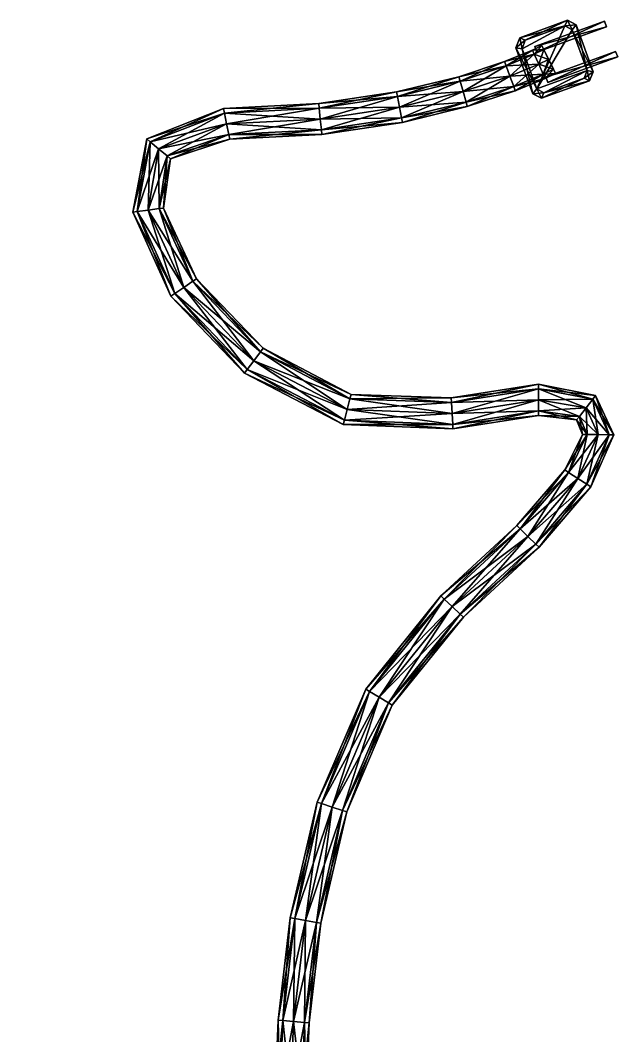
# Model space of a CAD drawing. Extents: x -44 to 141, y -39 to 592.
# Drawn here: x -44 to 141.4, y 276.7 to 592.2 of the extents above; entities that cross this region are included whole.
import ezdxf

# ---------------------------------------------------------------- set-up
doc = ezdxf.new("R2010")
doc.units = 0
doc.layers.add('BADY', color=250, linetype='CONTINUOUS')
doc.layers.add('I', color=52, linetype='CONTINUOUS')

msp = doc.modelspace()

# ---------------------------------------------------------------- meshes
at = {"layer": 'BADY', "color": 250}
mesh = msp.add_polyface(dxfattribs=at)
corners = [(118.804787, 251.713287, -68.586411), (115.38662, 255.115753, -68.586411), (111.423515, 252.918198, -48.591156), (109.996712, 256.295135, -68.586411), (106.316963, 254.035583, -48.591167), (67.313789, 256.295135, -68.586411), (65.877892, 254.035583, -48.591167), (12.67416, 256.295135, -68.586411), (14.110687, 254.035583, -48.591167), (-30.003281, 256.295135, -68.586403), (-26.323189, 254.035583, -48.591167), (-35.389717, 255.115753, -68.586403), (-31.426453, 252.918198, -48.591156), (64.327026, 251.642975, -38.837402), (15.601357, 251.642975, -38.837402), (-22.45686, 251.642975, -38.837402), (119.19883, 260.202698, -72.010864), (122.789856, 256.679871, -72.010864), (124.045502, 251.06604, -72.010864), (113.536362, 261.423767, -72.010864), (68.695015, 261.423767, -72.010864), (122.789856, 256.679871, -68.586441), (119.19883, 260.202698, -68.586441), (113.536362, 261.423767, -68.586441), (68.695015, 261.423767, -68.586441), (11.292322, 261.423767, -72.010864), (11.292322, 261.423767, -68.586441), (-33.543274, 261.423767, -72.010864), (-33.543274, 261.423767, -68.586441), (-39.202087, 260.202698, -72.010864), (-39.202087, 260.202698, -68.586441), (-42.79071, 256.679871, -72.010864), (-42.79071, 256.679871, -68.586441), (-44.045502, 251.066055, -68.586441), (124.045502, 251.066055, -68.586441), (115.711853, 584.009888, -55.498222), (115.711853, 584.009888, -63.691963), (116.344589, 582.271484, -63.691963), (116.344589, 582.271484, -55.498222), (138.011948, 590.157715, -55.498222), (137.379211, 591.896179, -55.498222), (138.011948, 590.157715, -63.691963), (137.379211, 591.896179, -63.691963), (119.13205, 574.612976, -55.498222), (119.13205, 574.612976, -63.691959), (119.764786, 572.874512, -63.691963), (119.764786, 572.874512, -55.498222), (141.432144, 580.760803, -55.498222), (140.799408, 582.499268, -55.498222), (141.432144, 580.760803, -63.691963), (140.799408, 582.499268, -63.691963)]
mesh.append_faces([[corners[k] for k in face] for face in [(1, 4, 2), (3, 6, 4), (5, 8, 6), (7, 10, 8), (9, 12, 10), (17, 22, 21), (16, 23, 22), (19, 24, 23), (20, 26, 24), (25, 28, 26), (27, 30, 28), (29, 32, 30), (31, 33, 32), (35, 37, 38), (35, 39, 40), (38, 41, 39), (37, 42, 41), (36, 40, 42), (43, 45, 46), (43, 47, 48), (46, 49, 47), (45, 50, 49), (44, 48, 50)]], dxfattribs={"vtx0": -1})
mesh.append_faces([[corners[k] for k in face] for face in [(34, 22, 23), (34, 23, 24)]], dxfattribs={"vtx0": -1, "vtx2": -1})
mesh.append_faces([[corners[k] for k in face] for face in [(39, 41, 40), (47, 49, 48)]], dxfattribs={"vtx1": -1})
mesh.append_faces([[corners[k] for k in face] for face in [(19, 16, 18), (20, 19, 18)]], dxfattribs={"vtx1": -1, "vtx2": -1})
mesh.append_faces([[corners[k] for k in face] for face in [(0, 1, 2), (1, 3, 4), (3, 5, 6), (5, 7, 8), (7, 9, 10), (9, 11, 12), (4, 6, 13), (6, 8, 14), (8, 10, 15), (16, 17, 18), (18, 17, 21), (17, 16, 22), (16, 19, 23), (19, 20, 24), (20, 25, 26), (25, 27, 28), (27, 29, 30), (29, 31, 32), (34, 21, 22), (35, 36, 37), (35, 38, 39), (38, 37, 41), (37, 36, 42), (36, 35, 40), (41, 42, 40), (43, 44, 45), (43, 46, 47), (46, 45, 49), (45, 44, 50), (44, 43, 48), (49, 50, 48)]], dxfattribs={"vtx2": -1})
at = {"layer": 'I', "color": 52}
mesh = msp.add_polyface(dxfattribs=at)
corners = [(93.4179, 570, -64.389893), (92.476967, 573.277222, -62.976288), (106.764313, 578.011169, -62.976288), (107.951347, 574.814819, -64.389893), (92.086868, 574.635925, -59.56665), (106.272179, 579.336365, -59.56665), (92.476967, 573.277222, -56.157013), (106.764313, 578.011169, -56.157013), (93.4179, 570, -54.743408), (107.951347, 574.814819, -54.743408), (94.358833, 566.722778, -56.157009), (109.138382, 571.618469, -56.157013), (94.748932, 565.364075, -59.566647), (109.630516, 570.293274, -59.56665), (94.358833, 566.722778, -62.976284), (109.138382, 571.618469, -62.976288), (115.537712, 581.631287, -62.976288), (116.929237, 578.518494, -64.389893), (114.960808, 582.921814, -59.56665), (115.537712, 581.631287, -56.157013), (116.929237, 578.518494, -54.743408), (118.320763, 575.405701, -56.157013), (118.897667, 574.115173, -59.56665), (118.320763, 575.405701, -62.976288), (118.518425, 583.070923, -62.976288), (117.904175, 584.344116, -59.56665), (118.518417, 583.070923, -56.157013), (125.052094, 590.450806, -52.674412), (112.727676, 585.965088, -52.674412), (111.776993, 583.271912, -52.674412), (125.863876, 592.156311, -54.306816), (111.033234, 586.758362, -54.306816), (118.553947, 569.622192, -52.674408), (116.295067, 570.858643, -52.674412), (115.059196, 569.313171, -54.30682), (117.74395, 567.917358, -54.306824), (109.851051, 583.622437, -54.306824), (125.863876, 592.156311, -65.034119), (111.033234, 586.758362, -65.034119), (115.059196, 569.313171, -65.034119), (117.74395, 567.917358, -65.034119), (109.851051, 583.622437, -65.034119), (125.052094, 590.450806, -66.666534), (112.727676, 585.965088, -66.666534), (116.295067, 570.858643, -66.666534), (111.776993, 583.271912, -66.666534)]
mesh.append_faces([[corners[k] for k in face] for face in [(0, 2, 3), (1, 5, 2), (4, 7, 5), (6, 9, 7), (8, 11, 9), (10, 13, 11), (12, 15, 13), (14, 3, 15), (3, 16, 17), (2, 18, 16), (5, 19, 18), (7, 20, 19), (9, 21, 20), (11, 22, 21), (13, 23, 22), (15, 17, 23), (28, 30, 31), (32, 34, 35), (33, 36, 34), (29, 31, 36), (31, 37, 38), (35, 39, 40), (34, 41, 39), (36, 38, 41), (38, 42, 43), (39, 45, 44), (41, 43, 45)]], dxfattribs={"vtx0": -1})
mesh.append_faces([[corners[k] for k in face] for face in [(0, 1, 2), (1, 4, 5), (4, 6, 7), (6, 8, 9), (8, 10, 11), (10, 12, 13), (12, 14, 15), (14, 0, 3), (3, 2, 16), (2, 5, 18), (5, 7, 19), (7, 9, 20), (9, 11, 21), (11, 13, 22), (13, 15, 23), (15, 3, 17), (17, 16, 24), (16, 18, 25), (18, 19, 26), (27, 28, 29), (32, 33, 34), (33, 29, 36), (29, 28, 31), (35, 34, 39), (34, 36, 41), (36, 31, 38), (40, 39, 44), (39, 41, 45), (41, 38, 43), (45, 43, 42)]], dxfattribs={"vtx2": -1})
mesh = msp.add_polyface(dxfattribs=at)
corners = [(116.929237, 578.518494, -64.389893), (118.518425, 583.070923, -62.976288), (120, 580, -64.389893), (115.537712, 581.631287, -62.976288), (117.904175, 584.344116, -59.56665), (114.960808, 582.921814, -59.56665), (118.518417, 583.070923, -56.157013), (115.537712, 581.631287, -56.157013), (116.929237, 578.518494, -54.743408), (120, 580, -54.743408), (118.320763, 575.405701, -56.157013), (121.481575, 576.929077, -56.157013), (118.897667, 574.115173, -59.56665), (122.095825, 575.655884, -59.56665), (118.320763, 575.405701, -62.976288), (121.481583, 576.929077, -62.976288), (125.052094, 590.450806, -52.674412), (111.776993, 583.271912, -52.674412), (116.295067, 570.858643, -52.674412), (127.312737, 589.182068, -52.674412), (131.912704, 576.543762, -52.674412), (118.553947, 569.622192, -52.674408), (130.986145, 574.147156, -52.674412), (112.727676, 585.965088, -52.674412), (125.863876, 592.156311, -54.306816), (128.550217, 590.723022, -54.306816), (133.852753, 576.154419, -54.306824), (132.704285, 573.362427, -54.306824), (117.74395, 567.917358, -54.306824), (111.033234, 586.758362, -54.306816), (125.863876, 592.156311, -65.034119), (128.550217, 590.723022, -65.034119), (133.852753, 576.154419, -65.034119), (132.704285, 573.362427, -65.034119), (117.74395, 567.917358, -65.034119), (111.033234, 586.758362, -65.034119), (125.052094, 590.450806, -66.666534), (127.312737, 589.182068, -66.666534), (131.912704, 576.543762, -66.666534), (130.986145, 574.147156, -66.666534), (118.553947, 569.622192, -66.666534), (116.295067, 570.858643, -66.666534), (111.776993, 583.271912, -66.666534)]
mesh.append_faces([[corners[k] for k in face] for face in [(0, 1, 2), (3, 4, 1), (5, 6, 4), (7, 9, 6), (8, 11, 9), (10, 13, 11), (12, 15, 13), (14, 2, 15), (20, 21, 22), (16, 25, 24), (19, 26, 25), (20, 27, 26), (22, 28, 27), (24, 31, 30), (25, 32, 31), (26, 33, 32), (27, 34, 33), (30, 37, 36), (31, 38, 37), (32, 39, 38), (33, 40, 39), (34, 41, 40)]], dxfattribs={"vtx0": -1})
mesh.append_faces([[corners[k] for k in face] for face in [(16, 17, 18), (20, 18, 21), (41, 36, 37), (41, 37, 38)]], dxfattribs={"vtx0": -1, "vtx2": -1})
mesh.append_faces([[corners[k] for k in face] for face in [(13, 15, 11), (39, 40, 38)]], dxfattribs={"vtx1": -1})
mesh.append_faces([[corners[k] for k in face] for face in [(4, 6, 11), (1, 4, 11), (2, 1, 11), (15, 2, 11), (19, 16, 18), (20, 19, 18), (41, 42, 36), (40, 41, 38)]], dxfattribs={"vtx1": -1, "vtx2": -1})
mesh.append_faces([[corners[k] for k in face] for face in [(7, 8, 9), (8, 10, 11), (10, 12, 13), (12, 14, 15), (14, 0, 2), (6, 9, 11), (23, 16, 24), (16, 19, 25), (19, 20, 26), (20, 22, 27), (22, 21, 28), (29, 24, 30), (24, 25, 31), (25, 26, 32), (26, 27, 33), (27, 28, 34), (35, 30, 36), (30, 31, 37), (31, 32, 38), (32, 33, 39), (33, 34, 40)]], dxfattribs={"vtx2": -1})
mesh = msp.add_polyface(dxfattribs=at)
corners = [(58.31675, 474.540802, -56.157001), (31.383411, 490.250244, -59.566643), (30.534058, 489.12027, -56.157005), (58.680351, 475.90683, -59.566639), (30.534054, 489.12027, -62.97628), (28.485374, 486.394714, -64.389885), (26.436691, 483.669159, -62.97628), (3.881123, 507.228149, -62.97628), (25.587334, 482.539185, -59.566639), (26.436691, 483.669159, -56.157005), (3.881123, 507.228149, -56.157005), (28.485374, 486.394714, -54.743401), (6.700584, 509.145538, -54.743401), (9.52005, 511.062927, -56.157005), (10.688961, 511.857849, -59.566643), (9.520046, 511.062927, -62.97628), (6.700584, 509.145538, -64.389885), (20, 560, -64.389893), (19.317886, 563.340698, -62.976284), (48.749619, 564.874084, -62.976284), (49.090649, 561.481506, -64.389893), (19.035088, 564.725769, -59.566647), (48.608234, 566.280579, -59.566647), (19.317883, 563.340698, -56.157009), (48.749619, 564.874084, -56.157009), (20, 560, -54.743404), (49.090649, 561.481506, -54.743404), (20.682114, 556.659302, -56.157009), (49.431679, 558.088928, -56.157009), (20.964912, 555.274231, -59.566647), (49.573063, 556.682434, -59.566647), (20.682117, 556.659302, -62.976284), (49.431679, 558.088928, -62.976284), (73.021873, 568.53064, -62.976284), (73.680473, 565.185181, -64.389893), (72.748825, 569.917603, -59.56665), (73.021873, 568.53064, -56.157009), (73.680473, 565.185181, -54.743404), (74.339073, 561.839722, -56.157009), (74.612122, 560.452759, -59.566647), (74.339073, 561.839722, -62.976284), (92.476967, 573.277222, -62.976288), (93.4179, 570, -64.389893), (92.086868, 574.635925, -59.56665), (92.476967, 573.277222, -56.157013), (93.4179, 570, -54.743408), (94.358833, 566.722778, -56.157009), (94.748932, 565.364075, -59.566647), (94.358833, 566.722778, -62.976284)]
mesh.append_faces([[corners[k] for k in face] for face in [(0, 1, 2), (3, 4, 1), (17, 19, 20), (18, 22, 19), (21, 24, 22), (23, 26, 24), (25, 28, 26), (27, 30, 28), (29, 32, 30), (31, 20, 32), (20, 33, 34), (19, 35, 33), (22, 36, 35), (24, 37, 36), (26, 38, 37), (28, 39, 38), (30, 40, 39), (32, 34, 40), (34, 41, 42), (33, 43, 41), (35, 44, 43), (36, 45, 44), (37, 46, 45), (38, 47, 46), (39, 48, 47), (40, 42, 48)]], dxfattribs={"vtx0": -1})
mesh.append_faces([[corners[k] for k in face] for face in [(5, 6, 7), (8, 9, 10), (9, 11, 12), (11, 2, 13), (2, 1, 14), (1, 4, 15), (4, 5, 16), (17, 18, 19), (18, 21, 22), (21, 23, 24), (23, 25, 26), (25, 27, 28), (27, 29, 30), (29, 31, 32), (31, 17, 20), (20, 19, 33), (19, 22, 35), (22, 24, 36), (24, 26, 37), (26, 28, 38), (28, 30, 39), (30, 32, 40), (32, 20, 34), (34, 33, 41), (33, 35, 43), (35, 36, 44), (36, 37, 45), (37, 38, 46), (38, 39, 47), (39, 40, 48), (40, 34, 42)]], dxfattribs={"vtx2": -1})
mesh = msp.add_polyface(dxfattribs=at)
corners = [(28.485374, 486.394714, -64.389885), (3.881123, 507.228149, -62.97628), (6.700584, 509.145538, -64.389885), (26.436691, 483.669159, -62.97628), (25.587334, 482.539185, -59.566639), (2.712212, 506.433228, -59.566643), (3.881123, 507.228149, -56.157005), (26.436691, 483.669159, -56.157005), (6.700584, 509.145538, -54.743401), (28.485374, 486.394714, -54.743401), (9.52005, 511.062927, -56.157005), (30.534058, 489.12027, -56.157005), (10.688961, 511.857849, -59.566643), (31.383411, 490.250244, -59.566643), (9.520046, 511.062927, -62.97628), (30.534054, 489.12027, -62.97628), (-7.731438, 532.752014, -62.976284), (-4.350998, 533.197388, -64.389885), (-9.132927, 532.567383, -59.566647), (-7.731438, 532.752014, -56.157009), (-4.350998, 533.197388, -54.743404), (-0.970566, 533.642761, -56.157009), (0.430923, 533.827393, -59.566647), (-0.970566, 533.642761, -62.976284), (-3.72718, 554.429443, -62.976284), (-1.105743, 552.249146, -64.389893), (-4.814003, 555.333374, -59.566647), (-3.72718, 554.429443, -56.157009), (-1.105743, 552.249146, -54.743404), (1.515701, 550.068848, -56.157009), (2.60252, 549.164917, -59.566647), (1.515701, 550.068848, -62.976284), (19.317886, 563.340698, -62.976284), (20, 560, -64.389893), (19.035088, 564.725769, -59.566647), (19.317883, 563.340698, -56.157009), (20, 560, -54.743404), (20.682114, 556.659302, -56.157009), (20.964912, 555.274231, -59.566647), (20.682117, 556.659302, -62.976284)]
mesh.append_faces([[corners[k] for k in face] for face in [(0, 1, 2), (3, 5, 1), (4, 6, 5), (7, 8, 6), (9, 10, 8), (11, 12, 10), (13, 14, 12), (15, 2, 14), (2, 16, 17), (1, 18, 16), (5, 19, 18), (6, 20, 19), (8, 21, 20), (10, 22, 21), (12, 23, 22), (14, 17, 23), (17, 24, 25), (16, 26, 24), (18, 27, 26), (19, 28, 27), (20, 29, 28), (21, 30, 29), (22, 31, 30), (23, 25, 31), (25, 32, 33), (24, 34, 32), (26, 35, 34), (27, 36, 35), (28, 37, 36), (29, 38, 37), (30, 39, 38), (31, 33, 39)]], dxfattribs={"vtx0": -1})
mesh.append_faces([[corners[k] for k in face] for face in [(3, 4, 5), (2, 1, 16), (1, 5, 18), (5, 6, 19), (6, 8, 20), (8, 10, 21), (10, 12, 22), (12, 14, 23), (14, 2, 17), (17, 16, 24), (16, 18, 26), (18, 19, 27), (19, 20, 28), (20, 21, 29), (21, 22, 30), (22, 23, 31), (23, 17, 25), (25, 24, 32), (24, 26, 34), (26, 27, 35), (27, 28, 36), (28, 29, 37), (29, 30, 38), (30, 31, 39), (31, 25, 33)]], dxfattribs={"vtx2": -1})
mesh = msp.add_polyface(dxfattribs=at)
corners = [(90, 410, -64.389877), (111.124107, 434.155731, -62.976273), (113.580521, 431.791046, -64.389877), (87.509338, 412.328583, -62.976273), (110.105713, 435.136108, -59.566635), (86.476738, 413.293976, -59.566635), (111.124107, 434.155731, -56.156998), (87.509338, 412.328583, -56.156998), (113.580521, 431.791046, -54.743393), (126.163803, 451.687836, -62.976276), (124.975578, 452.453583, -59.566639), (126.163803, 451.687836, -56.157001), (129.029831, 449.84079, -54.743397), (116.036934, 429.426361, -56.156998), (131.895859, 447.993744, -56.157001), (116.036934, 429.426361, -62.976273), (129.029831, 449.84079, -64.389877), (116.833, 474.228851, -64.389885), (116.821144, 470.819214, -62.976276), (90.201157, 466.596283, -62.976276), (90, 470, -64.389885), (116.816223, 469.40564, -59.566639), (90.284561, 465.18515, -59.566639), (116.821144, 470.819214, -56.157001), (90.201157, 466.596283, -56.157001), (116.833, 474.228851, -54.743397), (90, 470, -54.743397), (116.844856, 477.638489, -56.157001), (89.798843, 473.403717, -56.157001), (116.849777, 479.052063, -59.566639), (89.715439, 474.81485, -59.566639), (116.844856, 477.638489, -62.976276), (89.798843, 473.403717, -62.976276), (56.562706, 467.950958, -62.976276), (57.439728, 471.24588, -64.389885), (56.199104, 466.58493, -59.566639), (56.56271, 467.950958, -56.157001), (57.439728, 471.24588, -54.743397), (58.31675, 474.540802, -56.157001), (58.680351, 475.90683, -59.566639), (58.316746, 474.540802, -62.976276), (26.436691, 483.669159, -62.97628), (28.485374, 486.394714, -64.389885), (25.587334, 482.539185, -59.566639), (26.436691, 483.669159, -56.157005), (28.485374, 486.394714, -54.743401), (30.534058, 489.12027, -56.157005), (31.383411, 490.250244, -59.566643), (30.534054, 489.12027, -62.97628)]
mesh.append_faces([[corners[k] for k in face] for face in [(0, 1, 2), (3, 4, 1), (5, 6, 4), (7, 8, 6), (4, 11, 10), (17, 19, 20), (18, 22, 19), (21, 24, 22), (23, 26, 24), (25, 28, 26), (27, 30, 28), (29, 32, 30), (31, 20, 32), (20, 33, 34), (19, 35, 33), (22, 36, 35), (24, 37, 36), (26, 38, 37), (28, 39, 38), (30, 40, 39), (32, 34, 40), (34, 41, 42), (33, 43, 41), (35, 44, 43), (36, 45, 44), (37, 46, 45), (40, 42, 48)]], dxfattribs={"vtx0": -1})
mesh.append_faces([[corners[k] for k in face] for face in [(2, 1, 9), (1, 4, 10), (4, 6, 11), (6, 8, 12), (8, 13, 14), (15, 2, 16), (17, 18, 19), (18, 21, 22), (21, 23, 24), (23, 25, 26), (25, 27, 28), (27, 29, 30), (29, 31, 32), (31, 17, 20), (20, 19, 33), (19, 22, 35), (22, 24, 36), (24, 26, 37), (26, 28, 38), (28, 30, 39), (30, 32, 40), (32, 20, 34), (34, 33, 41), (33, 35, 43), (35, 36, 44), (36, 37, 45), (37, 38, 46), (38, 39, 47), (39, 40, 48), (40, 34, 42)]], dxfattribs={"vtx2": -1})
mesh = msp.add_polyface(dxfattribs=at)
corners = [(113.580521, 431.791046, -64.389877), (126.163803, 451.687836, -62.976276), (129.029831, 449.84079, -64.389877), (111.124107, 434.155731, -62.976273), (124.975578, 452.453583, -59.566639), (111.124107, 434.155731, -56.156998), (129.029831, 449.84079, -54.743397), (126.163803, 451.687836, -56.157001), (113.580521, 431.791046, -54.743393), (131.895859, 447.993744, -56.157001), (116.036934, 429.426361, -56.156998), (117.055328, 428.445984, -59.566635), (133.084076, 447.227997, -59.566639), (116.036934, 429.426361, -62.976273), (131.895859, 447.993744, -62.976276), (131.962646, 463.446716, -62.976276), (135.372177, 463.417908, -64.389885), (130.549103, 463.458679, -59.566639), (131.962646, 463.446716, -56.157001), (135.372177, 463.417908, -54.743397), (138.781708, 463.389099, -56.157001), (140.195251, 463.377136, -59.566639), (138.781708, 463.389099, -62.976276), (129.549469, 469.091125, -62.976276), (131.631821, 471.791046, -64.389885), (128.686142, 467.971802, -59.566639), (129.549469, 469.091125, -56.157001), (131.631821, 471.791046, -54.743408), (133.714172, 474.490967, -56.157001), (134.577499, 475.610291, -59.566639), (133.714172, 474.490967, -62.976276), (116.821144, 470.819214, -62.976276), (116.833, 474.228851, -64.389885), (116.816223, 469.40564, -59.566639), (116.821144, 470.819214, -56.157001), (116.833, 474.228851, -54.743397), (116.844856, 477.638489, -56.157001), (116.849777, 479.052063, -59.566639), (116.844856, 477.638489, -62.976276)]
mesh.append_faces([[corners[k] for k in face] for face in [(0, 1, 2), (3, 4, 1), (5, 6, 7), (8, 9, 6), (10, 12, 9), (11, 14, 12), (13, 2, 14), (2, 15, 16), (1, 17, 15), (4, 18, 17), (7, 19, 18), (6, 20, 19), (9, 21, 20), (12, 22, 21), (14, 16, 22), (16, 23, 24), (15, 25, 23), (17, 26, 25), (18, 27, 26), (19, 28, 27), (20, 29, 28), (21, 30, 29), (22, 24, 30), (24, 31, 32), (23, 33, 31), (25, 34, 33), (26, 35, 34), (27, 36, 35), (28, 37, 36), (29, 38, 37), (30, 32, 38)]], dxfattribs={"vtx0": -1})
mesh.append_faces([[corners[k] for k in face] for face in [(10, 11, 12), (11, 13, 14), (2, 1, 15), (1, 4, 17), (4, 7, 18), (7, 6, 19), (6, 9, 20), (9, 12, 21), (12, 14, 22), (14, 2, 16), (16, 15, 23), (15, 17, 25), (17, 18, 26), (18, 19, 27), (19, 20, 28), (20, 21, 29), (21, 22, 30), (22, 16, 24), (24, 23, 31), (23, 25, 33), (25, 26, 34), (26, 27, 35), (27, 28, 36), (28, 29, 37), (29, 30, 38), (30, 24, 32)]], dxfattribs={"vtx2": -1})
mesh = msp.add_polyface(dxfattribs=at)
corners = [(44.509342, 312.436584, -64.38987), (41.150791, 313.024658, -62.976265), (49.511288, 348.763123, -62.976265), (52.751816, 347.702606, -64.38987), (39.758377, 313.268463, -59.566628), (48.167805, 349.202789, -59.566628), (41.150791, 313.024658, -56.15699), (49.511288, 348.763123, -56.15699), (44.509342, 312.436584, -54.743385), (52.751816, 347.702606, -54.743385), (55.992344, 346.64209, -56.15699), (47.867893, 311.848511, -56.15699), (57.335827, 346.202423, -59.566628), (49.260307, 311.604706, -59.566628), (55.992344, 346.64209, -62.976265), (47.867893, 311.848511, -62.976265), (64.400475, 383.641205, -62.976269), (67.323471, 381.885712, -64.389877), (63.188637, 384.369019, -59.566631), (64.400475, 383.641205, -56.156994), (67.323471, 381.885712, -54.743389), (70.246468, 380.130219, -56.156994), (71.458305, 379.402405, -59.566631), (70.246468, 380.130219, -62.976269), (87.509338, 412.328583, -62.976273), (90, 410, -64.389877), (86.476738, 413.293976, -59.566635), (87.509338, 412.328583, -56.156998), (90, 410, -54.743393), (92.490662, 407.671417, -56.156998), (93.523262, 406.706024, -59.566635), (92.490662, 407.671417, -62.976273), (111.124107, 434.155731, -62.976273), (110.105713, 435.136108, -59.566635), (111.124107, 434.155731, -56.156998), (113.580521, 431.791046, -54.743393), (116.036934, 429.426361, -56.156998), (117.055328, 428.445984, -59.566635), (116.036934, 429.426361, -62.976273), (113.580521, 431.791046, -64.389877)]
mesh.append_faces([[corners[k] for k in face] for face in [(0, 2, 3), (1, 5, 2), (4, 7, 5), (6, 9, 7), (8, 10, 9), (11, 12, 10), (13, 14, 12), (15, 3, 14), (3, 16, 17), (2, 18, 16), (5, 19, 18), (7, 20, 19), (9, 21, 20), (10, 22, 21), (12, 23, 22), (14, 17, 23), (17, 24, 25), (16, 26, 24), (18, 27, 26), (19, 28, 27), (20, 29, 28), (21, 30, 29), (22, 31, 30), (23, 25, 31), (28, 36, 35), (29, 37, 36), (30, 38, 37), (31, 39, 38)]], dxfattribs={"vtx0": -1})
mesh.append_faces([[corners[k] for k in face] for face in [(0, 1, 2), (1, 4, 5), (4, 6, 7), (6, 8, 9), (15, 0, 3), (3, 2, 16), (2, 5, 18), (5, 7, 19), (7, 9, 20), (9, 10, 21), (10, 12, 22), (12, 14, 23), (14, 3, 17), (17, 16, 24), (16, 18, 26), (18, 19, 27), (19, 20, 28), (20, 21, 29), (21, 22, 30), (22, 23, 31), (23, 17, 25), (25, 24, 32), (24, 26, 33), (26, 27, 34), (27, 28, 35), (28, 29, 36), (29, 30, 37), (30, 31, 38), (31, 25, 39)]], dxfattribs={"vtx2": -1})
mesh = msp.add_polyface(dxfattribs=at)
corners = [(43.409458, 250.036026, -56.156982), (40, 250, -54.743378), (36.590542, 249.963974, -56.156982), (35.177025, 249.949036, -59.56662), (36.590542, 249.963974, -62.976257), (40, 250, -64.389862), (43.409458, 250.036026, -62.976257), (44.822975, 250.050964, -59.56662), (36.49987, 258.650421, -62.976257), (39.909138, 258.599365, -64.389862), (35.086433, 258.6716, -59.56662), (36.49987, 258.650421, -56.156982), (39.909138, 258.599365, -54.743378), (43.318405, 258.548309, -56.156982), (44.731842, 258.52713, -59.56662), (43.318405, 258.548309, -62.976257), (37.421284, 281.341919, -62.976261), (40.820351, 281.073517, -64.389862), (36.012074, 281.453217, -59.566624), (37.421284, 281.341919, -56.156986), (40.820351, 281.073517, -54.743382), (44.219418, 280.805115, -56.156986), (45.628628, 280.693817, -59.566624), (44.219418, 280.805115, -62.976261), (41.150791, 313.024658, -62.976265), (44.509342, 312.436584, -64.38987), (39.758377, 313.268463, -59.566628), (41.150791, 313.024658, -56.15699), (44.509342, 312.436584, -54.743385), (47.867893, 311.848511, -56.15699), (49.260307, 311.604706, -59.566628), (47.867893, 311.848511, -62.976265), (55.992344, 346.64209, -56.15699), (57.335827, 346.202423, -59.566628), (55.992344, 346.64209, -62.976265)]
mesh.append_faces([[corners[k] for k in face] for face in [(0, 6, 7), (5, 8, 9), (4, 10, 8), (3, 11, 10), (2, 12, 11), (1, 13, 12), (0, 14, 13), (7, 15, 14), (6, 9, 15), (9, 16, 17), (8, 18, 16), (10, 19, 18), (11, 20, 19), (12, 21, 20), (13, 22, 21), (14, 23, 22), (15, 17, 23), (17, 24, 25), (16, 26, 24), (18, 27, 26), (19, 28, 27), (20, 29, 28), (21, 30, 29), (22, 31, 30), (23, 25, 31)]], dxfattribs={"vtx0": -1})
mesh.append_faces([[corners[k] for k in face] for face in [(0, 2, 3), (0, 3, 4), (0, 4, 5), (0, 5, 6)]], dxfattribs={"vtx0": -1, "vtx2": -1})
mesh.append_faces([[corners[k] for k in face] for face in [(0, 1, 2), (5, 4, 8), (4, 3, 10), (3, 2, 11), (2, 1, 12), (1, 0, 13), (0, 7, 14), (7, 6, 15), (6, 5, 9), (9, 8, 16), (8, 10, 18), (10, 11, 19), (11, 12, 20), (12, 13, 21), (13, 14, 22), (14, 15, 23), (15, 9, 17), (17, 16, 24), (16, 18, 26), (18, 19, 27), (19, 20, 28), (20, 21, 29), (21, 22, 30), (22, 23, 31), (23, 17, 25), (28, 29, 32), (29, 30, 33), (30, 31, 34)]], dxfattribs={"vtx2": -1})

doc.saveas('drawing.dxf')
